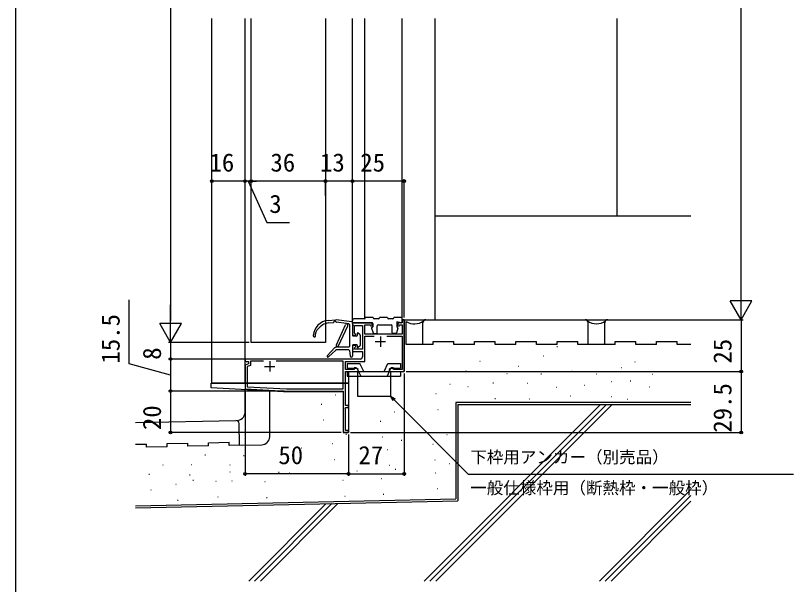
# Model space of a CAD drawing. Units: millimetres, scale not verified. Extents: x -525 to 525, y -783 to 779.
# Drawn here: x -525 to -148.7, y -88.7 to 186.4 of the extents above; entities that cross this region are included whole.
import ezdxf
from ezdxf.enums import TextEntityAlignment as Align

# ---------------------------------------------------------------- set-up
doc = ezdxf.new("R2010")
doc.units = ezdxf.units.MM
doc.header["$LTSCALE"] = 4
for name, color, linetype in [('0-2_YKK_11', 7, 'Continuous'), ('0-3_YKK_12', 2, 'Continuous'), ('0-4_YKK_13', 4, 'Continuous'), ('0-6_YKK_D', 6, 'Continuous'), ('0-7_YKK_ZWAK', 7, 'Continuous'), ('0-8_YSS_K', 3, 'Continuous'), ('0-9_YSS_KE', 3, 'Continuous')]:
    doc.layers.add(name, color=color, linetype=linetype)
doc.styles.add('ＭＳ ゴシック', font='')
doc.styles.get('ＭＳ ゴシック').set_extended_font_data('MS Gothic')

msp = doc.modelspace()

# ---------------------------------------------------------------- linework, layer by layer
at = {"layer": '0-2_YKK_11'}
for p, q in [((-348.5, 31.239), (-348.5, 26.239)), ((-351, 28.739), (-346, 28.739)), ((-358.2, 20.339), (-413.4, 20.339)), ((-402, 19.239), (-402, 14.239)), ((-404.5, 16.739), (-399.5, 16.739)), ((-365.549, -3.717), (-365.399, -3.157)), ((-365.399, -3.977), (-365.549, -3.717))]:
    msp.add_line(p, q, dxfattribs=at)
for points in [[(-345.454, 31.339), (-338, 31.339), (-338, 15.34), (-342.2, 15.34), (-342.2, 15.99), (-343.074, 15.99), (-344.2, 15.34), (-344.2, 14.34), (-337, 14.34), (-337, 39.339), (-338, 39.339), (-338, 37.839), (-339.9, 37.839), (-340.284, 36.406), (-339.415, 36.173), (-339.236, 36.839), (-338, 36.839), (-338, 32.339), (-356, 32.339), (-356, 36.839), (-353.364, 36.839), (-353.185, 36.173), (-352.316, 36.406), (-352.7, 37.839), (-362, 37.839), (-362, 31.839), (-360.624, 31.839), (-360.464, 32.227), (-361.1, 32.864), (-361.1, 36.539), (-357.2, 36.539), (-357.2, 25.039), (-361.1, 25.039), (-361.1, 25.815), (-360.464, 26.452), (-360.624, 26.839), (-362, 26.839), (-362, 24.039), (-357.2, 24.039), (-357.2, 21.339)], [(-365.399, -3.157), (-364, -3.157), (-364, -2.157), (-365.4, -2.157), (-365.4, 14.34), (-359.2, 14.34), (-359.2, 15.34), (-360.326, 15.99), (-361.2, 15.99), (-361.2, 15.34), (-365.4, 15.34), (-365.4, 19.139), (-356, 19.139), (-356, 31.339), (-351.546, 31.339)], [(-413.4, 19.139), (-412.3, 19.139), (-412.3, 17.958), (-414, 17.339), (-414, 5.89), (-394, 4.842), (-366.5, 4.843), (-366.5, -15.157), (-363.999, -15.157), (-363.999, -14.157), (-365.399, -14.157), (-365.399, -3.977)], [(-405.046, 19.339), (-411.3, 19.339), (-411.3, 17.258), (-413, 16.639), (-413, 6.839), (-393.974, 5.842), (-366.5, 5.843), (-366.5, 19.339), (-398.954, 19.339)]]:
    msp.add_lwpolyline(points, dxfattribs=at)
for centre, radius, start, end in [((-413.4, 19.739), 0.6, 89.99998, 270), ((-358.2, 21.339), 1, 270, 0)]:
    msp.add_arc(centre, radius, start, end, dxfattribs=at)
at = {"layer": '0-3_YKK_12'}
for p, q in [((-430, 8.642), (-430, 184.915)), ((-414, 8.642), (-414, 184.915)), ((-362, 37.482), (-362, 184.915)), ((-356, 39.94), (-356, 184.915)), ((-338, 39.342), (-338, 184.915)), ((-322, 39.342), (-322, 184.915)), ((-338, 39.342), (-322, 39.342)), ((-337, 39.342), (-337, 14.342)), ((-364, 14.342), (-364, 8.642)), ((-363.999, 14.342), (-337, 14.342)), ((-430, 8.642), (-364, 8.642))]:
    msp.add_line(p, q, dxfattribs=at)
at = {"layer": '0-4_YKK_13'}
for p, q in [((-373.752, 39.001), (-370.091, 39.335)), ((-373.643, 37.806), (-371.239, 38.026)), ((-362.262, 38.373), (-369.875, 39.332)), ((-365.022, 37.511), (-369.803, 38.113)), ((-362, 37.839), (-362, 38.839)), ((-362, 38.075), (-362, 36.889)), ((-362, 37.839), (-352.5, 37.839)), ((-356.3, 39.839), (-361, 39.839)), ((-352, 40.339), (-355.8, 40.339)), ((-349.5, 39.839), (-351.5, 39.839)), ((-345, 40.339), (-349, 40.339)), ((-342.5, 39.839), (-344.5, 39.839)), ((-338, 40.339), (-342, 40.339)), ((-340.6, 38.339), (-340.6, 35.839)), ((-338.619, 37.854), (-340.6, 38.339)), ((-338, 38.339), (-338, 40.339)), ((-369.791, 27.185), (-365.42, 36.931)), ((-368.696, 26.694), (-364.325, 36.44)), ((-365.022, 37.266), (-365.022, 37.511)), ((-363.762, 37.352), (-364.722, 37.473)), ((-364.722, 37.266), (-364.722, 37.473)), ((-363.5, 37.054), (-363.5, 26.439)), ((-361.7, 36.889), (-362, 36.889)), ((-362, 36.589), (-362, 31.739)), ((-361.7, 36.589), (-362, 36.589)), ((-361.7, 36.889), (-361.7, 36.589)), ((-352.787, 35.25), (-352.066, 32.95)), ((-352.641, 35.604), (-352.2, 35.839)), ((-352.2, 37.539), (-352.2, 35.839)), ((-350, 33.039), (-350, 36.339)), ((-349.5, 36.839), (-343.3, 36.839)), ((-342.8, 33.039), (-342.8, 36.339)), ((-340.014, 35.25), (-340.734, 32.95)), ((-340.159, 35.604), (-340.6, 35.839)), ((-360, 31.439), (-361.7, 31.439)), ((-359.7, 32.639), (-359.7, 31.739)), ((-358.288, 31.952), (-359.188, 32.852)), ((-358.2, 26.939), (-358.2, 31.739)), ((-351.78, 32.739), (-350.3, 32.739)), ((-341.021, 32.739), (-342.5, 32.739)), ((-369.393, 26.139), (-369.393, 26.359)), ((-369.093, 26.139), (-369.093, 26.359)), ((-362, 26.939), (-362, 25.239)), ((-360, 27.239), (-361.7, 27.239)), ((-359.7, 26.939), (-359.7, 26.039)), ((-358.288, 26.727), (-359.188, 25.827)), ((-370.557, 25.821), (-374.193, 21.912)), ((-370.086, 24.659), (-373.627, 21.347)), ((-363.771, 24.739), (-369.882, 24.739)), ((-369.393, 26.139), (-369.824, 26.139)), ((-369.45, 26.139), (-369.824, 26.139)), ((-363.8, 26.139), (-369.093, 26.139)), ((-363.472, 24.47), (-363.197, 21.778)), ((-362, 24.639), (-362, 21.839)), ((-364.653, 18.24), (-364.653, 15.94)), ((-364.653, 18.24), (-358.371, 18.24)), ((-364.653, 15.94), (-359.836, 15.94)), ((-359.836, 15.94), (-359.09, 14.34)), ((-356.553, 14.34), (-358.371, 18.24)), ((-346.747, 14.34), (-344.929, 18.24)), ((-344.929, 18.24), (-338.75, 18.24)), ((-343.463, 15.94), (-344.21, 14.34)), ((-343.463, 15.94), (-338.75, 15.94)), ((-338.75, 18.24), (-338.75, 15.94)), ((-364.65, 14.34), (-364.65, 12.04)), ((-364.65, 14.34), (-338.75, 14.34)), ((-364.65, 12.04), (-359.65, 12.04)), ((-359.65, 14.34), (-359.65, 2.34)), ((-359.09, 14.34), (-358.018, 12.04)), ((-344.21, 14.34), (-345.282, 12.04)), ((-343.65, 14.34), (-343.65, 2.34)), ((-338.75, 14.34), (-338.75, 12.04)), ((-363.999, 8.642), (-430.297, 8.642)), ((-430.297, 6.371), (-430.297, 8.642)), ((-413.998, 8.642), (-413.998, 5.517)), ((-395.399, 4.542), (-430.297, 6.371)), ((-366.499, 4.542), (-395.399, 4.542)), ((-366.499, 4.542), (-366.499, -15.158)), ((-359.65, 2.34), (-343.65, 2.34))]:
    msp.add_line(p, q, dxfattribs=at)
for points in [[(-374.998, 184.915), (-374.998, 28.339), (-410.998, 28.339), (-410.998, 184.915)], [(-359.65, 12.04), (-343.65, 12.04), (-338.75, 12.04)], [(-363.999, 8.642), (-363.999, -15.158), (-366.499, -15.158)]]:
    msp.add_lwpolyline(points, dxfattribs=at)
for centre, radius, start, end in [((-373.025, 31.034), 8, 95.21591, 175.2713), ((-372.468, 29.893), 8, 98.45184, 163.37601), ((-371.266, 38.324), 0.3, 275.21591, 343.1916), ((-370.5, 38.093), 0.5, 23.40334, 163.1916), ((-370, 38.339), 1, 82.81924, 95.21591), ((-369.766, 38.411), 0.3, 203.40334, 262.81924), ((-362.3, 38.075), 0.3, 0, 82.81924), ((-361, 38.839), 1, 90, 180), ((-356.3, 40.339), 0.5, 270, 0), ((-352.5, 37.539), 0.3, 0, 90), ((-351.5, 40.339), 0.5, 180, 270), ((-349.5, 40.339), 0.5, 270, 0), ((-344.5, 40.339), 0.5, 180, 270), ((-342.5, 40.339), 0.5, 270, 0), ((-338.5, 38.339), 0.5, 256.22585, 0), ((-364.872, 36.686), 0.6, 104.47751, 155.84269), ((-364.872, 36.686), 0.6, 335.84269, 75.52249), ((-363.8, 37.054), 0.3, 0, 82.81924), ((-352.5, 35.339), 0.3, 118.07249, 197.39159), ((-349.5, 36.339), 0.5, 90, 180), ((-343.3, 36.339), 0.5, 0, 90), ((-340.3, 35.339), 0.3, 342.60841, 61.92751), ((-380.4, 31.644), 0.6, 175.2713, 63.59457), ((-380.4, 31.644), 0.6, 175.2713, 63.59457), ((-361.7, 31.739), 0.3, 180, 270), ((-360, 31.739), 0.3, 270, 0), ((-359.4, 32.639), 0.3, 45, 180), ((-358.5, 31.739), 0.3, 0, 45), ((-351.78, 33.039), 0.3, 197.39159, 270), ((-350.3, 33.039), 0.3, 270, 0), ((-342.5, 33.039), 0.3, 180, 270), ((-341.021, 33.039), 0.3, 270, 342.60841), ((-369.243, 26.939), 0.6, 155.84269, 255.52249), ((-369.243, 26.939), 0.6, 284.47751, 335.84269), ((-363.8, 26.439), 0.3, 270, 0), ((-361.7, 26.939), 0.3, 90, 180), ((-360, 26.939), 0.3, 0, 90), ((-358.5, 26.939), 0.3, 315, 0), ((-369.824, 25.139), 1, 90, 137.06734), ((-369.882, 24.439), 0.3, 90, 133.08541), ((-363.771, 24.439), 0.3, 5.84484, 90), ((-362, 24.939), 0.3, 270, 90), ((-359.4, 26.039), 0.3, 180, 315), ((-373.9, 21.639), 0.4, 137.06734, 313.08541), ((-362.6, 21.839), 0.6, 185.84484, 0)]:
    msp.add_arc(centre, radius, start, end, dxfattribs=at)
at = {"layer": '0-6_YKK_D'}
for p, q in [((-173.997, 49.842), (-173.997, 428.842)), ((-450, 417.841), (-450, 38.839)), ((-414, 106.334), (-430, 106.334)), ((-414, 106.334), (-416.55, 106.334)), ((-414, 99.334), (-414, 107.334)), ((-410.998, 106.334), (-414, 106.334)), ((-410.998, 106.334), (-414, 106.334)), ((-410.998, 99.334), (-410.998, 107.334)), ((-410.998, 99.334), (-410.998, 107.334)), ((-374.998, 106.334), (-410.998, 106.334)), ((-410.998, 106.334), (-408.448, 106.334)), ((-374.998, 99.334), (-374.998, 107.334)), ((-374.998, 99.334), (-374.998, 107.334)), ((-362, 106.334), (-374.998, 106.334)), ((-362, 99.334), (-362, 107.334)), ((-362, 99.334), (-362, 107.334)), ((-337, 106.334), (-362, 106.334)), ((-337, 40.342), (-337, 107.334)), ((-173.997, 39.342), (-173.997, 57.528)), ((-450, 28.339), (-450, 46.526)), ((-173.997, 39.342), (-179.247, 48.435)), ((-168.747, 48.435), (-179.247, 48.435)), ((-173.997, 39.342), (-168.747, 48.435)), ((-319, 39.342), (-172.997, 39.342)), ((-319, 39.342), (-172.997, 39.342)), ((-173.997, 39.342), (-173.997, 14.342)), ((-450, 28.339), (-455.25, 37.433)), ((-444.75, 37.433), (-455.25, 37.433)), ((-450, 28.339), (-444.75, 37.433)), ((-411.998, 28.339), (-451, 28.339)), ((-411.998, 28.339), (-451, 28.339)), ((-450, 28.339), (-450, 20.339)), ((-414.4, 20.339), (-451, 20.339)), ((-414.4, 20.339), (-451, 20.339)), ((-450, 20.339), (-450, 4.842)), ((-337, 13.342), (-337, -36.163)), ((-336, 14.342), (-172.997, 14.342)), ((-336, 14.342), (-172.997, 14.342)), ((-173.997, 14.342), (-173.997, -15.158)), ((-433, 4.842), (-451, 4.842)), ((-394.992, 4.842), (-450.998, 4.839)), ((-449.998, 4.839), (-449.997, -15.165)), ((-414, 5.175), (-414, -36.163)), ((-367.499, -15.161), (-450.997, -15.165)), ((-363.999, -16.158), (-363.999, -36.163)), ((-363.999, -16.158), (-363.999, -36.163)), ((-362.999, -15.158), (-172.997, -15.158)), ((-363.999, -35.163), (-414, -35.163)), ((-363.999, -35.163), (-337, -35.163))]:
    msp.add_line(p, q, dxfattribs=at)
for points in [[(-412.499, 106.334), (-403.364, 86.334), (-392.409, 86.334)], [(-450, 12.591), (-470, 17.972), (-470, 48.972)], [(-342.33, 0.054), (-343.65, 2.34), (-341.364, 1.02)], [(-343.65, 2.34), (-341.847, 0.537), (-305.99, -35.32), (-148.685, -35.32)]]:
    msp.add_lwpolyline(points, dxfattribs=at)
for centre in [(-430, 106.334), (-414, 106.334), (-414, 106.334), (-410.998, 106.334), (-410.998, 106.334), (-374.998, 106.334), (-374.998, 106.334), (-362, 106.334), (-362, 106.334), (-337, 106.334), (-450, 20.339), (-450, 20.339), (-173.997, 14.342), (-173.997, 14.342), (-450, 4.842), (-449.998, 4.839), (-449.997, -15.165), (-173.997, -15.158), (-414, -35.163), (-363.999, -35.163), (-363.999, -35.163), (-337, -35.163)]:
    msp.add_circle(centre, 0.637, dxfattribs=at)
at = {"layer": '0-7_YKK_ZWAK'}
msp.add_line((-525, 747.2), (-525, -782.8), dxfattribs=at)
at = {"layer": '0-8_YSS_K'}
for p, q in [((-233.997, 89.339), (-233.997, 184.915)), ((-198.248, 89.339), (-322, 89.339)), ((-336.002, 27.339), (-336.002, 38.502)), ((-323.005, 27.339), (-336.002, 27.339)), ((-323.005, 28.839), (-313.005, 28.839)), ((-323.005, 27.339), (-323.005, 28.839)), ((-303.005, 28.839), (-293.005, 28.839)), ((-303.005, 27.339), (-303.005, 28.839)), ((-293.005, 27.339), (-293.005, 28.839)), ((-283.005, 27.339), (-293.005, 27.339)), ((-283.005, 28.839), (-273.005, 28.839)), ((-283.005, 27.339), (-283.005, 28.839)), ((-273.005, 27.339), (-273.005, 28.839)), ((-263.005, 27.339), (-273.005, 27.339)), ((-263.073, 26.405), (-262.873, 26.405)), ((-253.005, 27.339), (-253.005, 28.839)), ((-235.005, 27.339), (-253.005, 27.339)), ((-235.005, 28.839), (-225.005, 28.839)), ((-235.005, 27.339), (-235.005, 28.839)), ((-235.005, 28.839), (-225.005, 28.839)), ((-225.005, 27.339), (-225.005, 28.839)), ((-215.005, 28.839), (-205.005, 28.839)), ((-215.005, 27.339), (-215.005, 28.839)), ((-300.438, 19.219), (-300.238, 19.219)), ((-269.806, 21.872), (-269.606, 21.872)), ((-225.402, 19.027), (-225.202, 19.027)), ((-281.667, 16.895), (-281.467, 16.895)), ((-232.018, 16.22), (-231.818, 16.22)), ((-307.171, 14.685), (-306.971, 14.685)), ((-287.311, 13.337), (-287.111, 13.337)), ((-270.815, 13.172), (-270.615, 13.172)), ((-268.86, 14.235), (-268.66, 14.235)), ((-255.863, 14.489), (-255.663, 14.489)), ((-244.183, 13.169), (-243.983, 13.169)), ((-216.894, 12.971), (-216.694, 12.971)), ((-314.944, 8.115), (-314.744, 8.115)), ((-294.044, 8.804), (-293.844, 8.804)), ((-277.548, 8.638), (-277.348, 8.638)), ((-249.787, 7.681), (-249.587, 7.681)), ((-236.823, 9.505), (-236.623, 9.505)), ((-227.6, 9.704), (-227.4, 9.704)), ((-414, -5.66), (-413.998, 5.517)), ((-402, -17.356), (-402, 4.888)), ((-306.226, 7.049), (-306.026, 7.049)), ((-263.479, 6.681), (-263.279, 6.681)), ((-218.46, 6.94), (-218.26, 6.94)), ((-370.379, 3.056), (-370.179, 3.056)), ((-321.678, 3.581), (-321.478, 3.581)), ((-293.098, 1.167), (-292.898, 1.167)), ((-276.603, 1.001), (-276.403, 1.001)), ((-256.752, 2.573), (-256.552, 2.573)), ((-236.825, 2.143), (-236.625, 2.143)), ((-229.025, 0.84), (-228.825, 0.84)), ((-377.112, -1.478), (-376.912, -1.478)), ((-241.994, -1.66), (-327.376, -87.042)), ((-239.165, -1.66), (-324.547, -87.042)), ((-236.337, -1.66), (-321.719, -87.042)), ((-311.002, -1.66), (-198.248, -1.66)), ((-311.002, -1.66), (-311.002, -48.318)), ((-341.832, -5.175), (-341.632, -5.175)), ((-320.732, -4.056), (-320.532, -4.056)), ((-376.167, -9.115), (-375.967, -9.115)), ((-348.565, -9.708), (-348.365, -9.708)), ((-365.16, -16.04), (-364.96, -16.04)), ((-347.619, -17.345), (-347.419, -17.345)), ((-316.364, -16.235), (-316.164, -16.235)), ((-467.002, -20.904), (-461.658, -20.792)), ((-461.626, -22.292), (-461.658, -20.792)), ((-451.628, -22.082), (-461.626, -22.292)), ((-451.66, -20.583), (-441.662, -20.373)), ((-451.628, -22.082), (-451.66, -20.583)), ((-441.631, -21.873), (-441.662, -20.373)), ((-431.633, -21.663), (-441.631, -21.873)), ((-421.635, -21.454), (-421.666, -19.954)), ((-416.636, -21.349), (-421.635, -21.454)), ((-416.636, -21.37), (-405.907, -21.09)), ((-371.893, -20.573), (-371.693, -20.573)), ((-338.387, -18.844), (-338.187, -18.844)), ((-323.097, -20.769), (-322.897, -20.769)), ((-433.384, -26.076), (-433.184, -26.076)), ((-386.87, -22.613), (-386.67, -22.613)), ((-345.121, -23.378), (-344.92, -23.378)), ((-414.663, -26.379), (-414.463, -26.379)), ((-393.604, -27.147), (-393.404, -27.147)), ((-370.948, -28.21), (-370.748, -28.21)), ((-322.151, -28.406), (-321.951, -28.406)), ((-453.738, -30.771), (-453.538, -30.771)), ((-440.118, -30.609), (-439.918, -30.609)), ((-421.396, -30.912), (-421.196, -30.912)), ((-359.941, -33.778), (-359.741, -33.778)), ((-344.175, -31.014), (-343.975, -31.014)), ((-341.31, -32.931), (-341.11, -32.931)), ((-315.111, -30.113), (-314.911, -30.113)), ((-460.471, -35.305), (-460.271, -35.305)), ((-440.795, -35.675), (-440.595, -35.675)), ((-421.343, -34.204), (-421.143, -34.204)), ((-397.754, -34.413), (-397.554, -34.413)), ((-392.658, -34.784), (-392.458, -34.784)), ((-348.043, -37.464), (-347.843, -37.464)), ((-321.844, -34.647), (-321.644, -34.647)), ((-447.528, -40.209), (-447.328, -40.209)), ((-439.172, -38.246), (-438.972, -38.246)), ((-428.077, -38.738), (-427.877, -38.738)), ((-420.451, -38.549), (-420.251, -38.549)), ((-404.487, -38.947), (-404.287, -38.947)), ((-366.674, -38.312), (-366.474, -38.312)), ((-459.526, -42.942), (-459.326, -42.942)), ((-347.098, -45.101), (-346.898, -45.101)), ((-320.899, -42.284), (-320.699, -42.284)), ((-198.248, -42.767), (-242.523, -87.042)), ((-467.002, -51.586), (-311.002, -48.318)), ((-446.583, -47.846), (-446.383, -47.846)), ((-427.131, -46.375), (-426.931, -46.375)), ((-403.542, -46.583), (-403.342, -46.583)), ((-365.729, -45.949), (-365.529, -45.949)), ((-198.248, -45.596), (-239.694, -87.042)), ((-198.248, -48.424), (-236.866, -87.042)), ((-374.841, -49.655), (-412.228, -87.042)), ((-371.952, -49.595), (-409.4, -87.042)), ((-369.064, -49.534), (-406.572, -87.042))]:
    msp.add_line(p, q, dxfattribs=at)
for points in [[(-303.005, 27.339), (-313.005, 27.339), (-313.005, 28.839)], [(-263.005, 27.339), (-263.005, 28.839), (-253.005, 28.839)], [(-215.005, 27.339), (-225.005, 27.339), (-225.005, 28.839)], [(-198.248, 27.339), (-205.005, 27.339), (-205.005, 28.839)], [(-431.633, -21.663), (-431.664, -20.164), (-421.666, -19.954)]]:
    msp.add_lwpolyline(points, dxfattribs=at)
for centre, radius, start, end in [((-332.035, 44.558), 7.24, 236.76628, 307.0865), ((-243.952, 44.967), 7.582, 234.65287, 305.34713), ((-417.991, -5.395), 4, 271.2, 356.2), ((-405.991, -17.091), 4, 271.2, 356.2)]:
    msp.add_arc(centre, radius, start, end, dxfattribs=at)
at = {"layer": '0-9_YSS_KE'}
for p, q in [((-328.002, 27.339), (-328.002, 37.839)), ((-326.502, 39.339), (-249.505, 39.339)), ((-248.005, 27.339), (-248.005, 37.839)), ((-240.005, 27.339), (-240.005, 37.839)), ((-238.505, 39.339), (-198.248, 39.339)), ((-198.248, -0.66), (-312.002, -0.66)), ((-312.002, -0.66), (-312.002, -47.339)), ((-467.002, -10.402), (-418.387, -9.383)), ((-416.636, -21.349), (-416.856, -10.852)), ((-467.002, -50.586), (-312.002, -47.339))]:
    msp.add_line(p, q, dxfattribs=at)
for centre, start, end in [((-326.502, 37.84), 90, 180), ((-249.505, 37.839), 0, 90), ((-238.505, 37.839), 90, 180), ((-418.356, -10.883), 1.2, 91.2)]:
    msp.add_arc(centre, 1.5, start, end, dxfattribs=at)

# ---------------------------------------------------------------- texts
at = {"layer": '0-6_YKK_D', "style": 'ＭＳ ゴシック'}
for s, height, p in [('16', 8.798, (-431.17, 108.334)), ('36', 8.798, (-401.691, 108.334)), ('13', 8.798, (-377.704, 108.334)), ('25', 8.798, (-358.227, 108.334)), ('3', 8.798, (-402.25, 88.334)), ('50', 8.798, (-397.863, -33.163)), ('27', 8.798, (-359.124, -33.163)), ('下枠用アンカー（別売品）', 5.865, (-305.029, -31.795)), ('一般仕様枠用（断熱枠・一般枠）', 5.865, (-305.074, -46.674))]:
    msp.add_text(s, height=height, dxfattribs=at).set_placement(p, align=Align.BOTTOM_LEFT)
for s, rotation, p in [('15.5', 90, (-472, 18.132)), ('25', 90, (-175.997, 18.114)), ('8', 90, (-452, 19.976)), ('29.5', 90, (-175.997, -15.272)), ('20', 90.003, (-451.997, -14.026))]:
    msp.add_text(s, height=8.798, rotation=rotation, dxfattribs=at).set_placement(p, align=Align.BOTTOM_LEFT)

doc.saveas('drawing.dxf')
